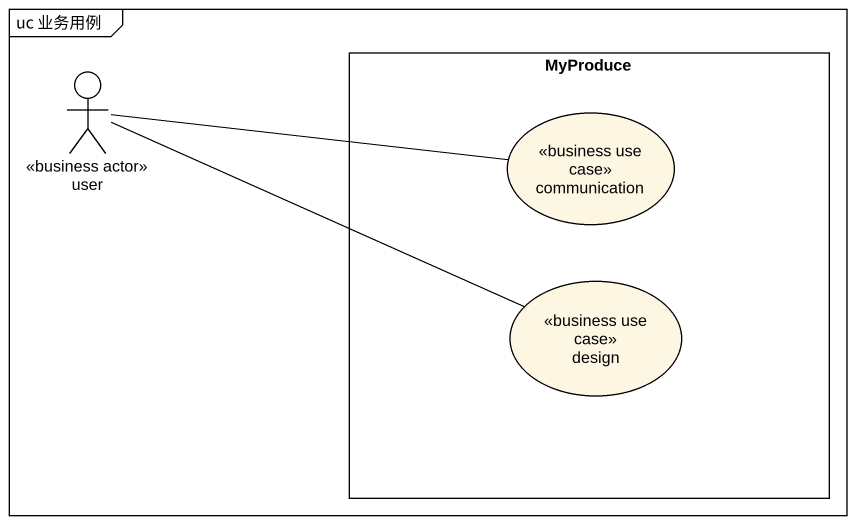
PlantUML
@startuml
mainframe uc 业务用例
rectangle MyProduce {
  usecase communication <<business use case>>
  usecase design <<business use case>>
}
actor user <<business actor>>
user -right- communication
user -right- design
@enduml
